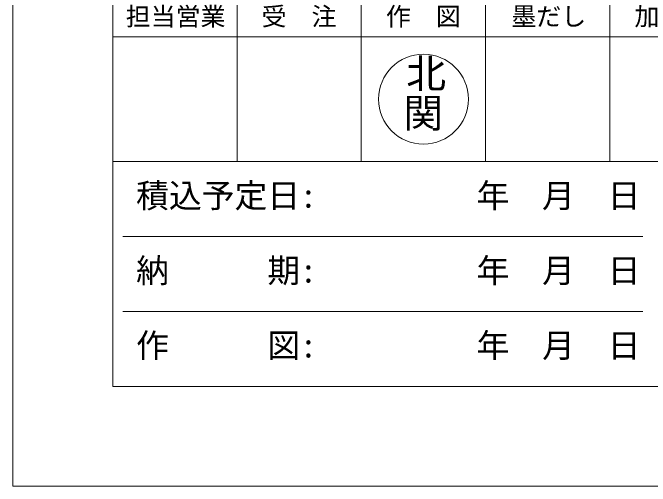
# Model space of a CAD drawing. Units: millimetres, scale not verified. Extents: x -5198 to 5198, y -3675 to 3675.
# Drawn here: x -5198 to -2966, y -3675 to -2016 of the extents above; entities that cross this region are included whole.
import ezdxf
from ezdxf.enums import TextEntityAlignment as Align

# ---------------------------------------------------------------- set-up
doc = ezdxf.new("R2010")
doc.units = ezdxf.units.MM
doc.header["$LTSCALE"] = 20
for name, color, linetype, lineweight in [('0-0_D-TTL', 7, 'Continuous', 9), ('0-1_Defpoints', 7, 'Continuous', 9), ('0-2_D-TTL-FRAM1', 134, 'Continuous', 9), ('0-3_D-TTL-TXT', 7, 'Continuous', 9)]:
    doc.layers.add(name, color=color, linetype=linetype, lineweight=lineweight)
doc.styles.add('HG正楷書体-PRO', font='')
doc.styles.add('ＭＳ ゴシック', font='')
doc.styles.get('HG正楷書体-PRO').set_extended_font_data('HG正楷書体-PRO')
doc.styles.get('ＭＳ ゴシック').set_extended_font_data('MS Gothic')

# ---------------------------------------------------------------- blocks, each defined once
blk = doc.blocks.new('A$C4DE05FD1')
at = {"layer": '0-0_D-TTL', "color": 134}
for p, q in [((4000, 79000), (4000, 4000)), ((4000, 4000), (114800, 4000))]:
    blk.add_line(p, q, dxfattribs=at)
at = {"layer": '0-1_Defpoints', "color": 134}
for p, q in [((0, 84000), (0, 0)), ((0, 0), (118800, 0))]:
    blk.add_line(p, q, dxfattribs=at)
blk = doc.blocks.new('A$C1CDB0482')
at = {"layer": '0-2_D-TTL-FRAM1'}
for p, q in [((0, 68250), (0, 0)), ((8700, 26950), (8700, 15750)), ((17400, 26950), (17400, 15750)), ((26100, 26950), (26100, 15750)), ((34800, 26950), (34800, 15750)), ((0, 24500), (60900, 24500)), ((0, 15750), (60900, 15750)), ((700, 10500), (37100, 10500)), ((700, 5250), (37100, 5250)), ((0, 0), (60900, 0))]:
    blk.add_line(p, q, dxfattribs=at)
at = {"layer": '0-3_D-TTL-TXT', "style": 'ＭＳ ゴシック'}
for s, height, p in [('担当営業', 1280, (907.7, 24899.6)), ('受\u3000注', 1280, (10421.3, 24899.6)), ('作\u3000図', 1280, (19121.3, 24899.6)), ('墨だし', 1280, (27902.5, 24899.6)), ('加\u3000工', 1280, (36521.3, 24899.6)), ('積込予定日:', 1684, (1635.5, 12018.8)), ('納\u3000\u3000\u3000期:', 1684, (1635.5, 6768.8)), ('作\u3000\u3000\u3000図:', 1684, (1635.5, 1518.8))]:
    blk.add_text(s, height=height, dxfattribs=at).set_placement(p, align=Align.BOTTOM_LEFT)

msp = doc.modelspace()

# ---------------------------------------------------------------- linework, layer by layer
at = {"layer": '0-3_D-TTL-TXT', "color": 1}
msp.add_circle((-3760, -2318.75), 157.5, dxfattribs=at)

# ---------------------------------------------------------------- block references
at = {"layer": '0-0_D-TTL'}
for name, p, xscale, yscale in [('A$C4DE05FD1', (-5197.5, -3675), 0.0875, 0.0875), ('A$C1CDB0482', (-4847.5, -3325), 0.05, 0.05)]:
    msp.add_blockref(name, p, dxfattribs=dict(at, xscale=xscale, yscale=yscale))

# ---------------------------------------------------------------- texts
at = {"layer": '0-3_D-TTL-TXT', "color": 1, "style": 'HG正楷書体-PRO'}
for s, p in [('北', (-3820.21, -2310.73)), ('関', (-3830.41, -2448.98))]:
    msp.add_text(s, height=102.1, dxfattribs=at).set_placement(p, align=Align.BOTTOM_LEFT)
at = {"layer": '0-3_D-TTL-TXT', "style": 'ＭＳ ゴシック'}
for p in [(-3574.09, -2724.06), (-3574.09, -2986.56), (-3574.09, -3249.06)]:
    msp.add_text('年  月  日', height=84.16, dxfattribs=at).set_placement(p, align=Align.BOTTOM_LEFT)

doc.saveas('drawing.dxf')
